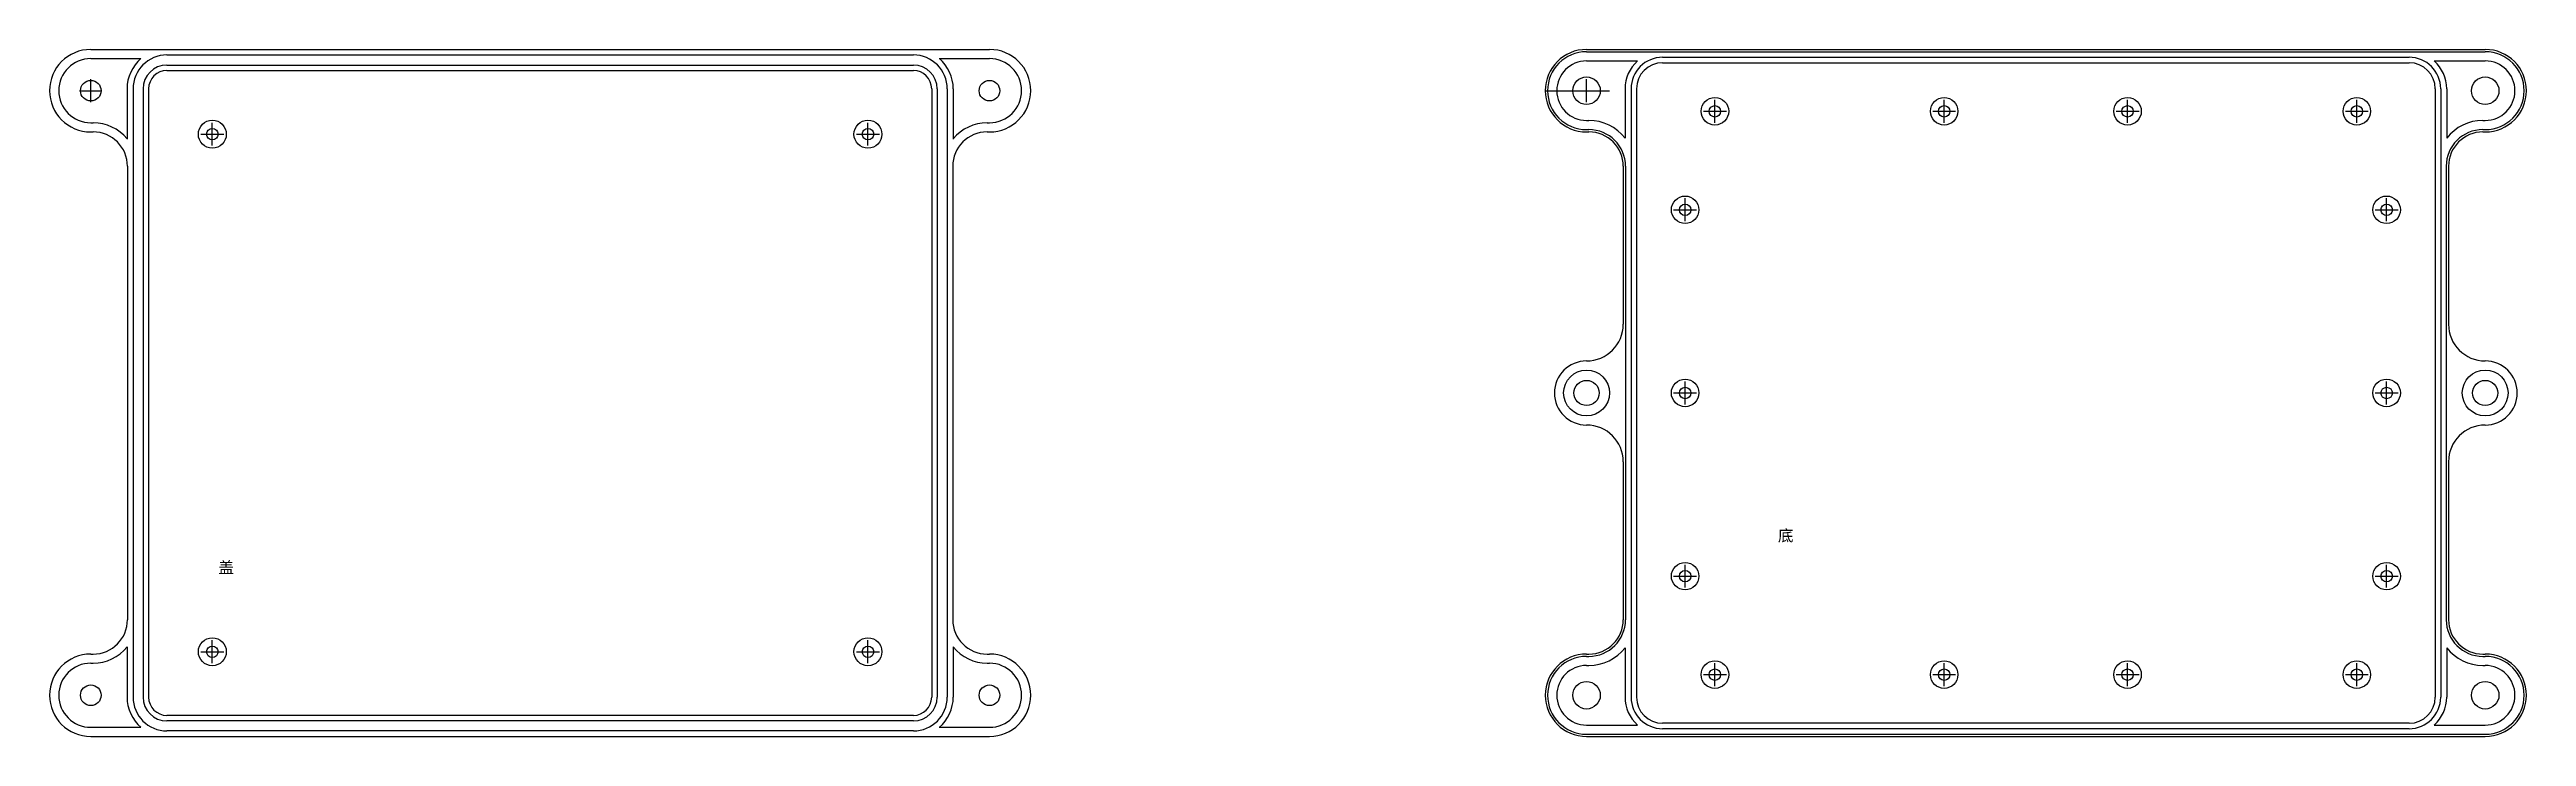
# Model space of a CAD drawing. Header units: millimetres. Extents: x 848 to 1388, y 150 to 300.
import ezdxf

# ---------------------------------------------------------------- set-up
doc = ezdxf.new("R2010")
doc.units = ezdxf.units.MM

msp = doc.modelspace()

# ---------------------------------------------------------------- linework, layer by layer
for p, q in [((857.09, 299.52), (1053.09, 299.52)), ((857.09, 297.52), (868.02, 297.52)), ((873.69, 298.32), (1036.49, 298.32)), ((1042.15, 297.52), (1053.09, 297.52)), ((1183.32, 299.52), (1379.32, 299.52)), ((1183.32, 299.02), (1379.32, 299.02)), ((1199.92, 297.82), (1362.72, 297.82)), ((857.09, 288.02), (857.09, 293.02)), ((873.69, 296.12), (1036.49, 296.12)), ((873.69, 294.92), (1036.49, 294.92)), ((1183.32, 297.02), (1194.44, 297.02)), ((1183.32, 288.02), (1183.32, 293.02)), ((1199.92, 296.62), (1362.72, 296.62)), ((1368.2, 297.02), (1379.32, 297.02)), ((854.59, 290.52), (859.34, 290.52)), ((864.99, 290.92), (864.99, 279.97)), ((866.29, 290.92), (866.29, 158.12)), ((868.49, 290.92), (868.49, 158.12)), ((869.69, 290.92), (869.69, 158.12)), ((1040.49, 290.92), (1040.49, 158.12)), ((1041.69, 290.92), (1041.69, 158.12)), ((1043.89, 290.92), (1043.89, 158.12)), ((1045.19, 290.92), (1045.19, 279.97)), ((1174.32, 290.52), (1188.32, 290.52)), ((1191.72, 290.92), (1191.72, 280.15)), ((1193.02, 290.92), (1193.02, 158.12)), ((1194.22, 290.92), (1194.22, 158.12)), ((1211.32, 283.52), (1211.32, 288.52)), ((1261.32, 283.52), (1261.32, 288.52)), ((1301.32, 283.52), (1301.32, 288.52)), ((1351.32, 283.52), (1351.32, 288.52)), ((1368.42, 290.92), (1368.42, 158.12)), ((1369.62, 290.92), (1369.62, 158.12)), ((1370.92, 290.92), (1370.92, 280.15)), ((857.09, 283.52), (857.59, 283.52)), ((857.09, 281.52), (857.59, 281.52)), ((881.09, 281.02), (886.09, 281.02)), ((883.59, 278.52), (883.59, 283.52)), ((1024.09, 281.02), (1029.09, 281.02)), ((1026.59, 278.52), (1026.59, 283.52)), ((1052.59, 283.52), (1053.09, 283.52)), ((1052.59, 281.52), (1053.09, 281.52)), ((1183.32, 284.02), (1183.82, 284.02)), ((1183.32, 282.02), (1183.82, 282.02)), ((1183.32, 281.52), (1183.82, 281.52)), ((1208.82, 286.02), (1213.82, 286.02)), ((1258.82, 286.02), (1263.82, 286.02)), ((1298.82, 286.02), (1303.82, 286.02)), ((1348.82, 286.02), (1353.82, 286.02)), ((1378.82, 284.02), (1379.32, 284.02)), ((1378.82, 282.02), (1379.32, 282.02)), ((1378.82, 281.52), (1379.32, 281.52)), ((865.09, 274.02), (865.09, 175.02)), ((1045.09, 274.02), (1045.09, 175.02)), ((1191.32, 274.02), (1191.32, 239.52)), ((1191.82, 274.02), (1191.82, 175.02)), ((1370.82, 274.02), (1370.82, 175.02)), ((1371.32, 274.02), (1371.32, 239.52)), ((1204.82, 262.02), (1204.82, 267.02)), ((1357.82, 262.02), (1357.82, 267.02)), ((1202.32, 264.52), (1207.32, 264.52)), ((1355.32, 264.52), (1360.32, 264.52)), ((1183.32, 231.52), (1183.32, 231.52)), ((1204.82, 222.02), (1204.82, 227.02)), ((1357.82, 222.02), (1357.82, 227.02)), ((1379.32, 231.52), (1379.32, 231.52)), ((1202.32, 224.52), (1207.32, 224.52)), ((1355.32, 224.52), (1360.32, 224.52)), ((1183.32, 217.52), (1183.32, 217.52)), ((1379.32, 217.52), (1379.32, 217.52)), ((1191.32, 209.52), (1191.32, 175.02)), ((1371.32, 209.52), (1371.32, 175.02)), ((1202.32, 184.52), (1207.32, 184.52)), ((1204.82, 182.02), (1204.82, 187.02)), ((1355.32, 184.52), (1360.32, 184.52)), ((1357.82, 182.02), (1357.82, 187.02)), ((857.09, 167.52), (857.59, 167.52)), ((864.99, 169.06), (864.99, 158.12)), ((881.09, 168.02), (886.09, 168.02)), ((883.59, 165.52), (883.59, 170.52)), ((1024.09, 168.02), (1029.09, 168.02)), ((1026.59, 165.52), (1026.59, 170.52)), ((1045.19, 169.06), (1045.19, 158.12)), ((1052.59, 167.52), (1053.09, 167.52)), ((1183.32, 167.52), (1183.82, 167.52)), ((1191.72, 168.88), (1191.72, 158.12)), ((1370.92, 168.88), (1370.92, 158.12)), ((1378.82, 167.52), (1379.32, 167.52)), ((857.09, 165.52), (857.59, 165.52)), ((1052.59, 165.52), (1053.09, 165.52)), ((1183.32, 167.02), (1183.82, 167.02)), ((1183.32, 165.02), (1183.82, 165.02)), ((1208.82, 163.02), (1213.82, 163.02)), ((1211.32, 160.52), (1211.32, 165.52)), ((1258.82, 163.02), (1263.82, 163.02)), ((1261.32, 160.52), (1261.32, 165.52)), ((1298.82, 163.02), (1303.82, 163.02)), ((1301.32, 160.52), (1301.32, 165.52)), ((1348.82, 163.02), (1353.82, 163.02)), ((1351.32, 160.52), (1351.32, 165.52)), ((1378.82, 167.02), (1379.32, 167.02)), ((1378.82, 165.02), (1379.32, 165.02)), ((857.09, 151.52), (868.02, 151.52)), ((1036.49, 154.12), (873.69, 154.12)), ((1036.49, 152.92), (873.69, 152.92)), ((1042.15, 151.52), (1053.09, 151.52)), ((1183.32, 152.02), (1194.44, 152.02)), ((1362.72, 152.42), (1199.92, 152.42)), ((1368.2, 152.02), (1379.32, 152.02)), ((857.09, 149.52), (1053.09, 149.52)), ((1036.49, 150.72), (873.69, 150.72)), ((1183.32, 150.02), (1379.32, 150.02)), ((1183.32, 149.52), (1379.32, 149.52)), ((1362.72, 151.22), (1199.92, 151.22))]:
    msp.add_line(p, q)
for centre, radius in [((857.09, 290.52), 2.25), ((1053.09, 290.52), 2.25), ((1183.32, 290.52), 3), ((1379.32, 290.52), 3), ((1211.32, 286.02), 3), ((1211.32, 286.02), 1.25), ((1261.32, 286.02), 3), ((1261.32, 286.02), 1.25), ((1301.32, 286.02), 3), ((1301.32, 286.02), 1.25), ((1351.32, 286.02), 3), ((1351.32, 286.02), 1.25), ((883.59, 281.02), 3.05), ((883.59, 281.02), 1.25), ((1026.59, 281.02), 3.05), ((1026.59, 281.02), 1.25), ((1204.82, 264.52), 3), ((1204.82, 264.52), 1.25), ((1357.82, 264.52), 3), ((1357.82, 264.52), 1.25), ((1183.32, 224.52), 5), ((1183.32, 224.52), 2.75), ((1204.82, 224.52), 3), ((1357.82, 224.52), 3), ((1379.32, 224.52), 5), ((1379.32, 224.52), 2.75), ((1204.82, 224.52), 1.25), ((1357.82, 224.52), 1.25), ((1204.82, 184.52), 3), ((1204.82, 184.52), 1.25), ((1357.82, 184.52), 3), ((1357.82, 184.52), 1.25), ((883.59, 168.02), 3.05), ((883.59, 168.02), 1.25), ((1026.59, 168.02), 3.05), ((1026.59, 168.02), 1.25), ((1211.32, 163.02), 3), ((1211.32, 163.02), 1.25), ((1261.32, 163.02), 3), ((1261.32, 163.02), 1.25), ((1301.32, 163.02), 3), ((1301.32, 163.02), 1.25), ((1351.32, 163.02), 3), ((1351.32, 163.02), 1.25), ((857.09, 158.52), 2.25), ((1053.09, 158.52), 2.25), ((1183.32, 158.52), 3), ((1379.32, 158.52), 3)]:
    msp.add_circle(centre, radius)
for centre, radius, start, end in [((857.09, 290.52), 9, 90, 270), ((857.09, 290.52), 7, 90, 270), ((873.69, 290.92), 8.7, 130.6572, 180), ((873.69, 290.92), 7.4, 90, 180), ((1036.49, 290.92), 7.4, 0, 90), ((1036.49, 290.92), 8.7, 0, 49.3428), ((1053.09, 290.52), 9, 270, 90), ((1053.09, 290.52), 7, 270, 90), ((1183.32, 290.52), 9, 90, 270), ((1183.32, 290.52), 8.5, 90, 270), ((1199.92, 290.92), 6.9, 90, 180), ((1362.72, 290.92), 6.9, 0, 90), ((1379.32, 290.52), 9, 270, 90), ((1379.32, 290.52), 8.5, 270, 90), ((873.69, 290.92), 5.2, 90, 180), ((873.69, 290.92), 4, 90, 180), ((1036.49, 290.92), 5.2, 0, 90), ((1036.49, 290.92), 4, 0, 90), ((1183.32, 290.52), 6.5, 90, 270), ((1199.92, 290.92), 8.2, 131.9351, 180), ((1199.92, 290.92), 5.7, 90, 180), ((1362.72, 290.92), 5.7, 0, 90), ((1362.72, 290.92), 8.2, 0, 48.0649), ((1379.32, 290.52), 6.5, 270, 90), ((857.59, 274.02), 9.5, 38.8357, 90), ((857.59, 274.02), 7.5, 0, 90), ((1052.59, 274.02), 7.5, 90, 180), ((1052.59, 274.02), 9.5, 90, 141.1643), ((1183.82, 274.02), 10, 37.8145, 90), ((1183.82, 274.02), 8, 0, 90), ((1183.82, 274.02), 7.5, 360, 90), ((1378.82, 274.02), 8, 90, 180), ((1378.82, 274.02), 10, 90, 142.1855), ((1378.82, 274.02), 7.5, 90, 180), ((1183.32, 239.52), 8, 270, 360), ((1379.32, 239.52), 8, 180, 270), ((1183.32, 224.52), 7, 90, 270), ((1379.32, 224.52), 7, 270, 90), ((1183.32, 209.52), 8, 0, 90), ((1379.32, 209.52), 8, 90, 180), ((857.59, 175.02), 7.5, 270, 0), ((1052.59, 175.02), 7.5, 180, 270), ((1183.82, 175.02), 7.5, 270, 0), ((1183.82, 175.02), 8, 270, 0), ((1378.82, 175.02), 8, 180, 270), ((1378.82, 175.02), 7.5, 180, 270), ((857.09, 158.52), 9, 90, 270), ((857.59, 175.02), 9.5, 270, 321.1643), ((1052.59, 175.02), 9.5, 218.8357, 270), ((1053.09, 158.52), 9, 270, 90), ((1183.32, 158.52), 9, 90, 270), ((1183.82, 175.02), 10, 270, 322.1855), ((1378.82, 175.02), 10, 217.8145, 270), ((1379.32, 158.52), 9, 270, 90), ((857.09, 158.52), 7, 90, 270), ((1053.09, 158.52), 7, 270, 90), ((1183.32, 158.52), 8.5, 90, 270), ((1183.32, 158.52), 6.5, 90, 270), ((1379.32, 158.52), 8.5, 270, 90), ((1379.32, 158.52), 6.5, 270, 90), ((873.69, 158.12), 8.7, 180, 229.3428), ((873.69, 158.12), 7.4, 180, 270), ((873.69, 158.12), 5.2, 180, 270), ((873.69, 158.12), 4, 180, 270), ((1036.49, 158.12), 4, 270, 0), ((1036.49, 158.12), 5.2, 270, 0), ((1036.49, 158.12), 7.4, 270, 0), ((1036.49, 158.12), 8.7, 310.6572, 0), ((1199.92, 158.12), 8.2, 180, 228.0649), ((1199.92, 158.12), 6.9, 180, 270), ((1199.92, 158.12), 5.7, 180, 270), ((1362.72, 158.12), 5.7, 270, 0), ((1362.72, 158.12), 6.9, 270, 0), ((1362.72, 158.12), 8.2, 311.9351, 0)]:
    msp.add_arc(centre, radius, start, end)

# ---------------------------------------------------------------- texts
at = {"char_height": 2.5, "attachment_point": 1}
for s, insert, width in [('{\\fSimSun|b0|i0|c134|p54;底}', (1225.06, 194.63), 36.1721), ('{\\fSimSun|b0|i0|c134|p54;盖}', (884.89, 187.68), 56.1841)]:
    msp.add_mtext(s, dxfattribs=dict(at, insert=insert, width=width))

doc.saveas('drawing.dxf')
